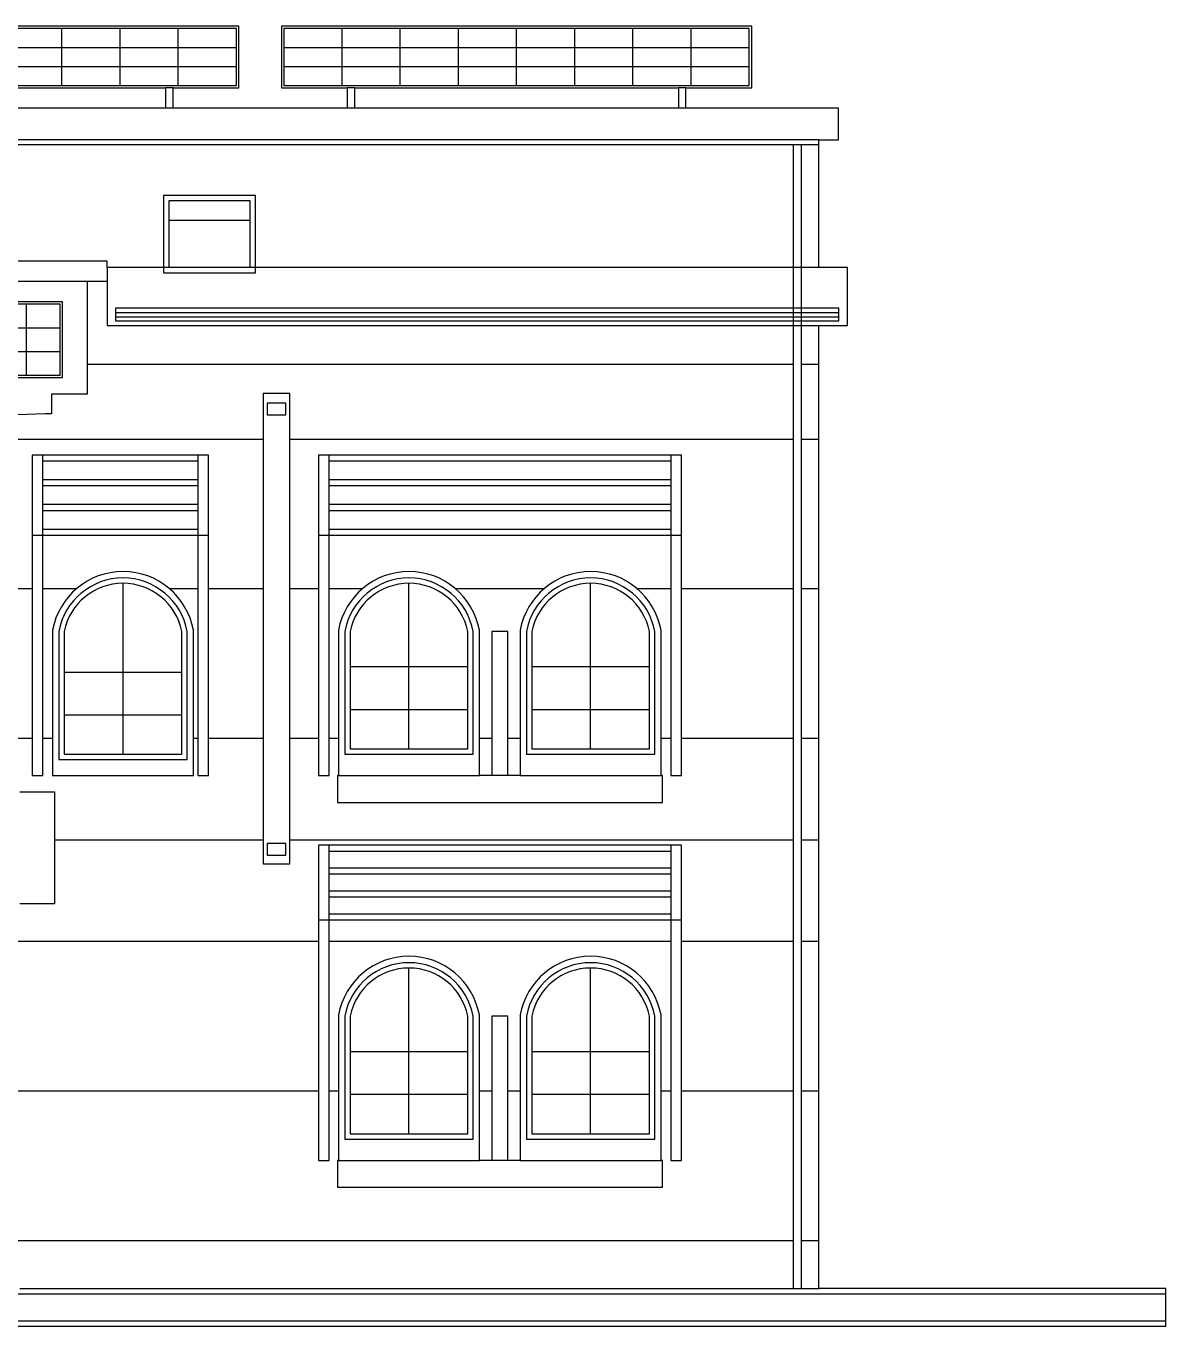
# Model space of a CAD drawing. Header units: inches. Extents: x 384.6 to 411.3, y 114.4 to 126.5.
# Drawn here: x 400.61 to 411.27, y 114.38 to 126.54 of the extents above; entities that cross this region are included whole.
import ezdxf

# ---------------------------------------------------------------- set-up
doc = ezdxf.new("R2010")
doc.units = ezdxf.units.IN
for name, color, linetype, lineweight in [('01_RETAINED_MASS', 7, 'Continuous', 25), ('02_RETAINED_PROFILES', 7, 'Continuous', 25), ('03_FULL_ARCHED_GLAZING', 7, 'Continuous', 25), ('04_SHADING_FINS', 7, 'Continuous', 25), ('05_SEGMENTED_BIPV', 7, 'Continuous', 25), ('06_VENTILATION', 7, 'Continuous', 25), ('08_RAINWATER', 7, 'Continuous', 25)]:
    doc.layers.add(name, color=color, linetype=linetype, lineweight=lineweight)

msp = doc.modelspace()

# ---------------------------------------------------------------- linework, layer by layer
at = {"layer": '01_RETAINED_MASS'}
for points in [[(408.023, 125.475), (388.023, 125.475)], [(408.023, 125.43), (408.023, 125.475)], [(408.023, 124.28), (408.023, 125.43)], [(408.023, 123.375), (408.023, 123.737)], [(401.179, 123.375), (407.783, 123.375)], [(407.863, 123.375), (408.023, 123.375)], [(408.023, 122.675), (408.023, 123.375)], [(400.473, 122.675), (402.826, 122.675)], [(403.073, 122.675), (407.783, 122.675)], [(407.863, 122.675), (408.023, 122.675)], [(408.023, 121.275), (408.023, 122.675)], [(400.473, 121.275), (400.664, 121.275)], [(400.764, 121.275), (401.078, 121.275)], [(401.948, 121.275), (402.213, 121.275)], [(402.313, 121.275), (402.826, 121.275)], [(403.073, 121.275), (403.341, 121.275)], [(403.441, 121.275), (403.755, 121.275)], [(404.624, 121.275), (405.455, 121.275)], [(406.324, 121.275), (406.638, 121.275)], [(406.738, 121.275), (407.783, 121.275)], [(407.863, 121.275), (408.023, 121.275)], [(408.023, 119.875), (408.023, 121.275)], [(400.473, 119.875), (400.664, 119.875)], [(400.764, 119.875), (400.854, 119.875)], [(402.172, 119.875), (402.213, 119.875)], [(402.313, 119.875), (402.826, 119.875)], [(403.073, 119.875), (403.341, 119.875)], [(403.441, 119.875), (403.53, 119.875)], [(404.848, 119.875), (404.964, 119.875)], [(405.114, 119.875), (405.23, 119.875)], [(406.548, 119.875), (406.638, 119.875)], [(406.738, 119.875), (407.783, 119.875)], [(407.863, 119.875), (408.023, 119.875)], [(408.023, 118.925), (408.023, 119.875)], [(400.873, 118.925), (402.826, 118.925)], [(403.073, 118.925), (407.783, 118.925)], [(407.863, 118.925), (408.023, 118.925)], [(408.023, 117.975), (408.023, 118.925)], [(400.473, 117.975), (403.341, 117.975)], [(403.441, 117.975), (406.638, 117.975)], [(406.738, 117.975), (407.783, 117.975)], [(407.863, 117.975), (408.023, 117.975)], [(408.023, 116.575), (408.023, 117.975)], [(400.473, 116.575), (403.341, 116.575)], [(403.441, 116.575), (403.53, 116.575)], [(404.848, 116.575), (404.964, 116.575)], [(405.114, 116.575), (405.23, 116.575)], [(406.548, 116.575), (406.638, 116.575)], [(406.738, 116.575), (407.783, 116.575)], [(407.863, 116.575), (408.023, 116.575)], [(408.023, 115.175), (408.023, 116.575)], [(400.473, 115.175), (407.783, 115.175)], [(407.863, 115.175), (408.023, 115.175)], [(408.023, 114.725), (408.023, 115.175)], [(400.548, 114.725), (407.783, 114.725)], [(407.863, 114.725), (408.023, 114.725)], [(411.273, 114.675), (411.273, 114.725), (408.023, 114.725)], [(384.574, 114.675), (411.273, 114.675)], [(411.273, 114.425), (411.273, 114.675)], [(384.574, 114.425), (411.273, 114.425)], [(384.574, 114.425), (384.574, 114.375), (411.273, 114.375), (411.273, 114.425)]]:
    msp.add_lwpolyline(points, dxfattribs=at)
at = {"layer": '02_RETAINED_PROFILES'}
for points in [[(401.911, 125.771), (398.881, 125.771)], [(401.981, 125.771), (401.911, 125.771)], [(403.611, 125.771), (401.981, 125.771)], [(403.681, 125.771), (403.611, 125.771)], [(406.711, 125.771), (403.681, 125.771)], [(406.781, 125.771), (406.711, 125.771)], [(408.023, 125.475), (408.209, 125.475), (408.209, 125.771), (406.781, 125.771)], [(402.753, 124.28), (402.753, 124.953), (401.893, 124.953), (401.893, 124.28)], [(401.364, 124.28), (401.364, 124.338), (399.953, 124.338)], [(401.364, 124.28), (401.364, 124.153)], [(401.893, 124.28), (401.364, 124.28)], [(401.943, 124.28), (401.893, 124.28)], [(401.893, 124.28), (401.893, 124.23), (402.753, 124.23), (402.753, 124.28)], [(402.703, 124.28), (401.943, 124.28)], [(402.753, 124.28), (402.703, 124.28)], [(407.783, 124.28), (402.753, 124.28)], [(407.863, 124.28), (407.783, 124.28)], [(408.023, 124.28), (407.863, 124.28)], [(408.023, 123.737), (408.292, 123.737), (408.292, 124.28), (408.023, 124.28)], [(399.431, 124.153), (401.179, 124.153)], [(401.179, 124.153), (401.179, 123.375)], [(401.179, 124.153), (401.364, 124.153)], [(401.364, 124.153), (401.364, 123.737), (407.783, 123.737)], [(407.783, 123.737), (407.863, 123.737)], [(407.863, 123.737), (408.023, 123.737)], [(401.179, 123.375), (401.179, 123.095), (400.844, 123.095), (400.844, 122.91), (400.782, 122.91), (399.084, 122.848)], [(400.854, 120.886), (400.854, 119.875)], [(402.172, 119.875), (402.172, 120.886)], [(403.53, 120.886), (403.53, 119.875)], [(404.848, 119.875), (404.848, 120.886)], [(405.23, 120.886), (405.23, 119.875)], [(406.548, 119.875), (406.548, 120.886)], [(400.854, 119.875), (400.854, 119.525), (402.172, 119.525), (402.172, 119.875)], [(403.53, 119.875), (403.53, 119.525)], [(404.848, 119.525), (404.848, 119.875)], [(405.23, 119.875), (405.23, 119.525)], [(406.548, 119.525), (406.548, 119.875)], [(403.53, 119.525), (403.52, 119.525), (403.52, 119.275), (406.56, 119.275), (406.56, 119.525), (406.548, 119.525)], [(403.53, 119.525), (404.848, 119.525)], [(404.964, 119.525), (404.848, 119.525)], [(405.114, 119.525), (404.964, 119.525)], [(405.23, 119.525), (405.114, 119.525)], [(405.23, 119.525), (406.548, 119.525)], [(403.53, 117.286), (403.53, 116.575)], [(404.848, 116.575), (404.848, 117.286)], [(405.23, 117.286), (405.23, 116.575)], [(406.548, 116.575), (406.548, 117.286)], [(403.53, 116.575), (403.53, 115.925)], [(404.848, 115.925), (404.848, 116.575)], [(405.23, 116.575), (405.23, 115.925)], [(406.548, 115.925), (406.548, 116.575)], [(403.53, 115.925), (403.52, 115.925), (403.52, 115.675), (406.56, 115.675), (406.56, 115.925), (406.548, 115.925)], [(403.53, 115.925), (404.848, 115.925)], [(404.964, 115.925), (404.848, 115.925)], [(405.114, 115.925), (404.964, 115.925)], [(405.23, 115.925), (405.114, 115.925)], [(405.23, 115.925), (406.548, 115.925)]]:
    msp.add_lwpolyline(points, dxfattribs=at)
for centre in [(401.513, 120.765), (404.189, 120.765), (405.889, 120.765), (404.189, 117.165), (405.889, 117.165)]:
    msp.add_arc(centre, 0.67, 10.3889, 169.6111, dxfattribs=at)
at = {"layer": '03_FULL_ARCHED_GLAZING'}
for points in [[(402.703, 124.723), (402.703, 124.903), (401.943, 124.903), (401.943, 124.723)], [(401.943, 124.723), (401.943, 124.28)], [(402.703, 124.28), (402.703, 124.723)], [(401.513, 120.495), (401.513, 121.325)], [(404.189, 120.545), (404.189, 121.325)], [(405.889, 120.545), (405.889, 121.325)], [(400.913, 120.875), (400.913, 119.675), (402.113, 119.675), (402.113, 120.875)], [(400.963, 120.875), (400.963, 120.495)], [(402.063, 120.495), (402.063, 120.875)], [(403.589, 120.875), (403.589, 119.725), (404.789, 119.725), (404.789, 120.875)], [(403.639, 120.875), (403.639, 120.545)], [(404.739, 120.545), (404.739, 120.875)], [(405.289, 120.875), (405.289, 119.725), (406.489, 119.725), (406.489, 120.875)], [(405.339, 120.875), (405.339, 120.545)], [(406.439, 120.545), (406.439, 120.875)], [(400.963, 120.495), (400.963, 120.095)], [(400.963, 120.495), (401.513, 120.495)], [(401.513, 120.095), (401.513, 120.495)], [(401.513, 120.495), (402.063, 120.495)], [(402.063, 120.095), (402.063, 120.495)], [(403.639, 120.545), (403.639, 120.145)], [(403.639, 120.545), (404.189, 120.545)], [(404.189, 120.145), (404.189, 120.545)], [(404.189, 120.545), (404.739, 120.545)], [(404.739, 120.145), (404.739, 120.545)], [(405.339, 120.545), (405.339, 120.145)], [(405.339, 120.545), (405.889, 120.545)], [(405.889, 120.145), (405.889, 120.545)], [(405.889, 120.545), (406.439, 120.545)], [(406.439, 120.145), (406.439, 120.545)], [(400.963, 120.095), (401.513, 120.095)], [(400.963, 120.095), (400.963, 119.725), (401.513, 119.725)], [(401.513, 119.725), (402.063, 119.725), (402.063, 120.095)], [(401.513, 119.725), (401.513, 120.095)], [(401.513, 120.095), (402.063, 120.095)], [(403.639, 120.145), (404.189, 120.145)], [(403.639, 120.145), (403.639, 119.775), (404.189, 119.775)], [(404.189, 119.775), (404.739, 119.775), (404.739, 120.145)], [(404.189, 119.775), (404.189, 120.145)], [(404.189, 120.145), (404.739, 120.145)], [(405.339, 120.145), (405.889, 120.145)], [(405.339, 120.145), (405.339, 119.775), (405.889, 119.775)], [(405.889, 119.775), (406.439, 119.775), (406.439, 120.145)], [(405.889, 119.775), (405.889, 120.145)], [(405.889, 120.145), (406.439, 120.145)], [(404.189, 116.945), (404.189, 117.725)], [(405.889, 116.945), (405.889, 117.725)], [(403.589, 117.275), (403.589, 116.125), (404.789, 116.125), (404.789, 117.275)], [(403.639, 117.275), (403.639, 116.945)], [(404.739, 116.945), (404.739, 117.275)], [(405.289, 117.275), (405.289, 116.125), (406.489, 116.125), (406.489, 117.275)], [(405.339, 117.275), (405.339, 116.945)], [(406.439, 116.945), (406.439, 117.275)], [(403.639, 116.945), (403.639, 116.545)], [(403.639, 116.945), (404.189, 116.945)], [(404.189, 116.545), (404.189, 116.945)], [(404.189, 116.945), (404.739, 116.945)], [(404.739, 116.545), (404.739, 116.945)], [(405.339, 116.945), (405.339, 116.545)], [(405.339, 116.945), (405.889, 116.945)], [(405.889, 116.545), (405.889, 116.945)], [(405.889, 116.945), (406.439, 116.945)], [(406.439, 116.545), (406.439, 116.945)], [(403.639, 116.545), (404.189, 116.545)], [(403.639, 116.545), (403.639, 116.175), (404.189, 116.175)], [(404.189, 116.175), (404.739, 116.175), (404.739, 116.545)], [(404.189, 116.175), (404.189, 116.545)], [(404.189, 116.545), (404.739, 116.545)], [(405.339, 116.545), (405.889, 116.545)], [(405.339, 116.545), (405.339, 116.175), (405.889, 116.175)], [(405.889, 116.175), (406.439, 116.175), (406.439, 116.545)], [(405.889, 116.175), (405.889, 116.545)], [(405.889, 116.545), (406.439, 116.545)]]:
    msp.add_lwpolyline(points, dxfattribs=at)
for centre, radius, start, end in [((401.513, 120.765), 0.61, 10.3889, 169.6111), ((401.513, 120.764), 0.561, 11.4212, 168.5788), ((404.189, 120.765), 0.61, 10.3889, 169.6111), ((404.189, 120.764), 0.561, 11.4212, 168.5788), ((405.889, 120.765), 0.61, 10.3889, 169.6111), ((405.889, 120.764), 0.561, 11.4212, 168.5788), ((404.189, 117.165), 0.61, 10.3889, 169.6111), ((405.889, 117.165), 0.61, 10.3889, 169.6111), ((404.189, 117.164), 0.561, 11.4212, 168.5788), ((405.889, 117.164), 0.561, 11.4212, 168.5788)]:
    msp.add_arc(centre, radius, start, end, dxfattribs=at)
at = {"layer": '04_SHADING_FINS'}
for points in [[(401.911, 125.96), (401.911, 125.771)], [(401.981, 125.96), (401.911, 125.96)], [(401.981, 125.771), (401.981, 125.96)], [(403.611, 125.96), (403.611, 125.771)], [(403.681, 125.96), (403.611, 125.96)], [(403.681, 125.771), (403.681, 125.96)], [(406.711, 125.96), (406.711, 125.771)], [(406.781, 125.96), (406.711, 125.96)], [(406.781, 125.771), (406.781, 125.96)], [(400.764, 122.525), (400.664, 122.525), (400.664, 121.775)], [(400.764, 122.47), (400.764, 122.525)], [(402.213, 122.525), (400.764, 122.525)], [(402.213, 122.525), (402.213, 122.47)], [(402.313, 121.775), (402.313, 122.525), (402.213, 122.525)], [(403.441, 122.525), (403.341, 122.525), (403.341, 121.775)], [(403.441, 122.47), (403.441, 122.525)], [(406.638, 122.525), (403.441, 122.525)], [(406.638, 122.525), (406.638, 122.47)], [(406.738, 121.775), (406.738, 122.525), (406.638, 122.525)], [(400.764, 122.294), (400.764, 122.47)], [(400.764, 122.47), (402.213, 122.47)], [(402.213, 122.47), (402.213, 122.294)], [(403.441, 122.294), (403.441, 122.47)], [(403.441, 122.47), (406.638, 122.47)], [(406.638, 122.47), (406.638, 122.294)], [(400.764, 122.239), (400.764, 122.294)], [(402.213, 122.294), (400.764, 122.294)], [(402.213, 122.294), (402.213, 122.239)], [(403.441, 122.239), (403.441, 122.294)], [(406.638, 122.294), (403.441, 122.294)], [(406.638, 122.294), (406.638, 122.239)], [(400.764, 122.062), (400.764, 122.239)], [(400.764, 122.239), (402.213, 122.239)], [(402.213, 122.239), (402.213, 122.062)], [(403.441, 122.062), (403.441, 122.239)], [(403.441, 122.239), (406.638, 122.239)], [(406.638, 122.239), (406.638, 122.062)], [(400.764, 122.007), (400.764, 122.062)], [(402.213, 122.062), (400.764, 122.062)], [(402.213, 122.062), (402.213, 122.007)], [(403.441, 122.007), (403.441, 122.062)], [(406.638, 122.062), (403.441, 122.062)], [(406.638, 122.062), (406.638, 122.007)], [(400.764, 121.83), (400.764, 122.007)], [(400.764, 122.007), (402.213, 122.007)], [(402.213, 122.007), (402.213, 121.83)], [(403.441, 121.83), (403.441, 122.007)], [(403.441, 122.007), (406.638, 122.007)], [(406.638, 122.007), (406.638, 121.83)], [(400.664, 121.775), (400.664, 121.275)], [(400.664, 121.775), (400.764, 121.775)], [(400.764, 121.775), (400.764, 121.83)], [(402.213, 121.83), (400.764, 121.83)], [(400.764, 121.275), (400.764, 121.775)], [(400.764, 121.775), (402.213, 121.775)], [(402.213, 121.83), (402.213, 121.775)], [(402.213, 121.775), (402.213, 121.275)], [(402.213, 121.775), (402.313, 121.775)], [(402.313, 121.275), (402.313, 121.775)], [(403.341, 121.775), (403.341, 121.275)], [(403.341, 121.775), (403.441, 121.775)], [(403.441, 121.775), (403.441, 121.83)], [(406.638, 121.83), (403.441, 121.83)], [(403.441, 121.275), (403.441, 121.775)], [(403.441, 121.775), (406.638, 121.775)], [(406.638, 121.83), (406.638, 121.775)], [(406.638, 121.775), (406.638, 121.275)], [(406.638, 121.775), (406.738, 121.775)], [(406.738, 121.275), (406.738, 121.775)], [(400.664, 121.275), (400.664, 119.875)], [(400.764, 119.875), (400.764, 121.275)], [(402.213, 121.275), (402.213, 119.875)], [(402.313, 119.875), (402.313, 121.275)], [(403.341, 121.275), (403.341, 119.875)], [(403.441, 119.875), (403.441, 121.275)], [(406.638, 121.275), (406.638, 119.875)], [(406.738, 119.875), (406.738, 121.275)], [(405.114, 119.875), (405.114, 120.875), (404.964, 120.875), (404.964, 119.875)], [(400.664, 119.875), (400.664, 119.525), (400.764, 119.525), (400.764, 119.875)], [(402.213, 119.875), (402.213, 119.525), (402.313, 119.525), (402.313, 119.875)], [(403.341, 119.875), (403.341, 119.525), (403.441, 119.525), (403.441, 119.875)], [(404.964, 119.875), (404.964, 119.525)], [(405.114, 119.525), (405.114, 119.875)], [(406.638, 119.875), (406.638, 119.525), (406.738, 119.525), (406.738, 119.875)], [(403.441, 118.875), (403.341, 118.875), (403.341, 118.175)], [(403.441, 118.82), (403.441, 118.875)], [(406.638, 118.875), (403.441, 118.875)], [(406.638, 118.875), (406.638, 118.82)], [(406.738, 118.175), (406.738, 118.875), (406.638, 118.875)], [(403.441, 118.66), (403.441, 118.82)], [(403.441, 118.82), (406.638, 118.82)], [(406.638, 118.82), (406.638, 118.66)], [(403.441, 118.605), (403.441, 118.66)], [(406.638, 118.66), (403.441, 118.66)], [(406.638, 118.66), (406.638, 118.605)], [(403.441, 118.445), (403.441, 118.605)], [(403.441, 118.605), (406.638, 118.605)], [(406.638, 118.605), (406.638, 118.445)], [(403.441, 118.39), (403.441, 118.445)], [(406.638, 118.445), (403.441, 118.445)], [(403.441, 118.23), (403.441, 118.39)], [(403.441, 118.39), (406.638, 118.39)], [(406.638, 118.445), (406.638, 118.39)], [(406.638, 118.39), (406.638, 118.23)], [(403.341, 118.175), (403.341, 117.975)], [(403.341, 118.175), (403.441, 118.175)], [(403.441, 118.175), (403.441, 118.23)], [(406.638, 118.23), (403.441, 118.23)], [(403.441, 117.975), (403.441, 118.175)], [(403.441, 118.175), (406.638, 118.175)], [(406.638, 118.23), (406.638, 118.175)], [(406.638, 118.175), (406.638, 117.975)], [(406.638, 118.175), (406.738, 118.175)], [(406.738, 117.975), (406.738, 118.175)], [(403.341, 117.975), (403.341, 116.575)], [(403.441, 116.575), (403.441, 117.975)], [(406.638, 117.975), (406.638, 116.575)], [(406.738, 116.575), (406.738, 117.975)], [(405.114, 116.575), (405.114, 117.275), (404.964, 117.275), (404.964, 116.575)], [(403.341, 116.575), (403.341, 115.925), (403.441, 115.925), (403.441, 116.575)], [(404.964, 116.575), (404.964, 115.925)], [(405.114, 115.925), (405.114, 116.575)], [(406.638, 116.575), (406.638, 115.925), (406.738, 115.925), (406.738, 116.575)]]:
    msp.add_lwpolyline(points, dxfattribs=at)
at = {"layer": '05_SEGMENTED_BIPV'}
for points in [[(401.981, 125.96), (402.596, 125.96), (402.596, 126.54), (398.196, 126.54), (398.196, 125.96), (398.811, 125.96)], [(400.941, 126.518), (400.396, 126.518)], [(400.941, 126.339), (400.941, 126.518)], [(401.485, 126.518), (400.941, 126.518)], [(401.485, 126.339), (401.485, 126.518)], [(402.03, 126.518), (401.485, 126.518)], [(402.03, 126.339), (402.03, 126.518)], [(402.574, 126.339), (402.574, 126.518), (402.03, 126.518)], [(406.781, 125.96), (407.396, 125.96), (407.396, 126.54), (402.996, 126.54), (402.996, 125.96), (403.611, 125.96)], [(403.563, 126.518), (403.018, 126.518), (403.018, 126.339)], [(403.563, 126.339), (403.563, 126.518)], [(404.107, 126.518), (403.563, 126.518)], [(404.107, 126.339), (404.107, 126.518)], [(404.652, 126.518), (404.107, 126.518)], [(404.652, 126.339), (404.652, 126.518)], [(405.196, 126.518), (404.652, 126.518)], [(405.196, 126.339), (405.196, 126.518)], [(405.741, 126.518), (405.196, 126.518)], [(405.741, 126.339), (405.741, 126.518)], [(406.285, 126.518), (405.741, 126.518)], [(406.285, 126.339), (406.285, 126.518)], [(406.83, 126.518), (406.285, 126.518)], [(406.83, 126.339), (406.83, 126.518)], [(407.374, 126.339), (407.374, 126.518), (406.83, 126.518)], [(400.396, 126.339), (400.941, 126.339)], [(400.941, 126.161), (400.941, 126.339)], [(400.941, 126.339), (401.485, 126.339)], [(401.485, 126.161), (401.485, 126.339)], [(401.485, 126.339), (402.03, 126.339)], [(402.03, 126.161), (402.03, 126.339)], [(402.03, 126.339), (402.574, 126.339)], [(402.574, 126.161), (402.574, 126.339)], [(403.018, 126.339), (403.018, 126.161)], [(403.018, 126.339), (403.563, 126.339)], [(403.563, 126.161), (403.563, 126.339)], [(403.563, 126.339), (404.107, 126.339)], [(404.107, 126.161), (404.107, 126.339)], [(404.107, 126.339), (404.652, 126.339)], [(404.652, 126.161), (404.652, 126.339)], [(404.652, 126.339), (405.196, 126.339)], [(405.196, 126.161), (405.196, 126.339)], [(405.196, 126.339), (405.741, 126.339)], [(405.741, 126.161), (405.741, 126.339)], [(405.741, 126.339), (406.285, 126.339)], [(406.285, 126.161), (406.285, 126.339)], [(406.285, 126.339), (406.83, 126.339)], [(406.83, 126.161), (406.83, 126.339)], [(406.83, 126.339), (407.374, 126.339)], [(407.374, 126.161), (407.374, 126.339)], [(400.396, 126.161), (400.941, 126.161)], [(400.941, 125.982), (400.941, 126.161)], [(400.941, 126.161), (401.485, 126.161)], [(401.485, 125.982), (401.485, 126.161)], [(401.485, 126.161), (402.03, 126.161)], [(402.03, 125.982), (402.574, 125.982), (402.574, 126.161)], [(402.03, 125.982), (402.03, 126.161)], [(402.03, 126.161), (402.574, 126.161)], [(403.018, 126.161), (403.563, 126.161)], [(403.018, 126.161), (403.018, 125.982), (403.563, 125.982)], [(403.563, 125.982), (403.563, 126.161)], [(403.563, 126.161), (404.107, 126.161)], [(404.107, 125.982), (404.107, 126.161)], [(404.107, 126.161), (404.652, 126.161)], [(404.652, 125.982), (404.652, 126.161)], [(404.652, 126.161), (405.196, 126.161)], [(405.196, 125.982), (405.196, 126.161)], [(405.196, 126.161), (405.741, 126.161)], [(405.741, 125.982), (405.741, 126.161)], [(405.741, 126.161), (406.285, 126.161)], [(406.285, 125.982), (406.285, 126.161)], [(406.285, 126.161), (406.83, 126.161)], [(406.83, 125.982), (407.374, 125.982), (407.374, 126.161)], [(406.83, 125.982), (406.83, 126.161)], [(406.83, 126.161), (407.374, 126.161)], [(398.881, 125.96), (401.911, 125.96)], [(400.396, 125.982), (400.941, 125.982)], [(400.941, 125.982), (401.485, 125.982)], [(401.485, 125.982), (402.03, 125.982)], [(403.563, 125.982), (404.107, 125.982)], [(403.681, 125.96), (406.711, 125.96)], [(404.107, 125.982), (404.652, 125.982)], [(404.652, 125.982), (405.196, 125.982)], [(405.196, 125.982), (405.741, 125.982)], [(405.741, 125.982), (406.285, 125.982)], [(406.285, 125.982), (406.83, 125.982)], [(400.61, 123.938), (400.296, 123.938)], [(400.61, 123.716), (400.61, 123.938)], [(400.924, 123.716), (400.924, 123.938), (400.61, 123.938)], [(400.296, 123.716), (400.61, 123.716)], [(400.61, 123.494), (400.61, 123.716)], [(400.61, 123.716), (400.924, 123.716)], [(400.924, 123.494), (400.924, 123.716)], [(400.296, 123.494), (400.61, 123.494)], [(400.61, 123.272), (400.924, 123.272), (400.924, 123.494)], [(400.61, 123.272), (400.61, 123.494)], [(400.61, 123.494), (400.924, 123.494)], [(400.296, 123.272), (400.61, 123.272)], [(400.548, 119.375), (400.873, 119.375), (400.873, 118.925)], [(400.873, 118.925), (400.873, 118.325), (400.548, 118.325)]]:
    msp.add_lwpolyline(points, dxfattribs=at)
msp.add_lwpolyline([(399.646, 123.25), (400.946, 123.25), (400.946, 123.96), (399.646, 123.96)], close=True, dxfattribs=at)
at = {"layer": '06_VENTILATION'}
for points in [[(401.943, 124.723), (402.703, 124.723)], [(407.783, 123.9), (401.444, 123.9), (401.444, 123.86)], [(401.444, 123.86), (401.444, 123.82)], [(401.444, 123.86), (407.783, 123.86)], [(407.863, 123.9), (407.783, 123.9)], [(407.783, 123.86), (407.863, 123.86)], [(408.212, 123.86), (408.212, 123.9), (407.863, 123.9)], [(407.863, 123.86), (408.212, 123.86)], [(408.212, 123.82), (408.212, 123.86)], [(401.444, 123.82), (407.783, 123.82)], [(401.444, 123.82), (401.444, 123.78), (407.783, 123.78)], [(407.783, 123.82), (407.863, 123.82)], [(407.783, 123.78), (407.863, 123.78)], [(407.863, 123.78), (408.212, 123.78), (408.212, 123.82)], [(407.863, 123.82), (408.212, 123.82)], [(403.073, 122.675), (403.073, 123.1), (402.826, 123.1), (402.826, 122.675)], [(402.826, 122.675), (402.826, 121.275)], [(403.073, 121.275), (403.073, 122.675)], [(402.826, 121.275), (402.826, 119.875)], [(403.073, 119.875), (403.073, 121.275)], [(402.826, 119.875), (402.826, 118.925)], [(403.073, 118.925), (403.073, 119.875)], [(402.826, 118.925), (402.826, 118.7), (403.073, 118.7), (403.073, 118.925)]]:
    msp.add_lwpolyline(points, dxfattribs=at)
for points in [[(402.861, 122.9), (403.038, 122.9), (403.038, 123.01), (402.861, 123.01)], [(402.861, 118.78), (403.038, 118.78), (403.038, 118.89), (402.861, 118.89)]]:
    msp.add_lwpolyline(points, close=True, dxfattribs=at)
at = {"layer": '08_RAINWATER'}
for points in [[(388.263, 125.43), (407.783, 125.43)], [(407.783, 125.43), (407.783, 124.28)], [(407.783, 125.43), (407.863, 125.43)], [(407.863, 124.28), (407.863, 125.43)], [(407.863, 125.43), (408.023, 125.43)], [(407.783, 124.28), (407.783, 123.9)], [(407.863, 123.9), (407.863, 124.28)], [(407.783, 123.9), (407.783, 123.86)], [(407.783, 123.86), (407.783, 123.82)], [(407.863, 123.86), (407.863, 123.9)], [(407.863, 123.82), (407.863, 123.86)], [(407.783, 123.82), (407.783, 123.78)], [(407.783, 123.78), (407.783, 123.737)], [(407.783, 123.737), (407.783, 123.375)], [(407.863, 123.78), (407.863, 123.82)], [(407.863, 123.737), (407.863, 123.78)], [(407.863, 123.375), (407.863, 123.737)], [(407.783, 123.375), (407.783, 122.675)], [(407.863, 122.675), (407.863, 123.375)], [(407.783, 122.675), (407.783, 121.275)], [(407.863, 121.275), (407.863, 122.675)], [(407.783, 121.275), (407.783, 119.875)], [(407.863, 119.875), (407.863, 121.275)], [(407.783, 119.875), (407.783, 118.925)], [(407.863, 118.925), (407.863, 119.875)], [(407.783, 118.925), (407.783, 117.975)], [(407.863, 117.975), (407.863, 118.925)], [(407.783, 117.975), (407.783, 116.575)], [(407.863, 116.575), (407.863, 117.975)], [(407.783, 116.575), (407.783, 115.175)], [(407.863, 115.175), (407.863, 116.575)], [(407.783, 115.175), (407.783, 114.725)], [(407.863, 114.725), (407.863, 115.175)], [(407.783, 114.725), (407.863, 114.725)]]:
    msp.add_lwpolyline(points, dxfattribs=at)

doc.saveas('drawing.dxf')
